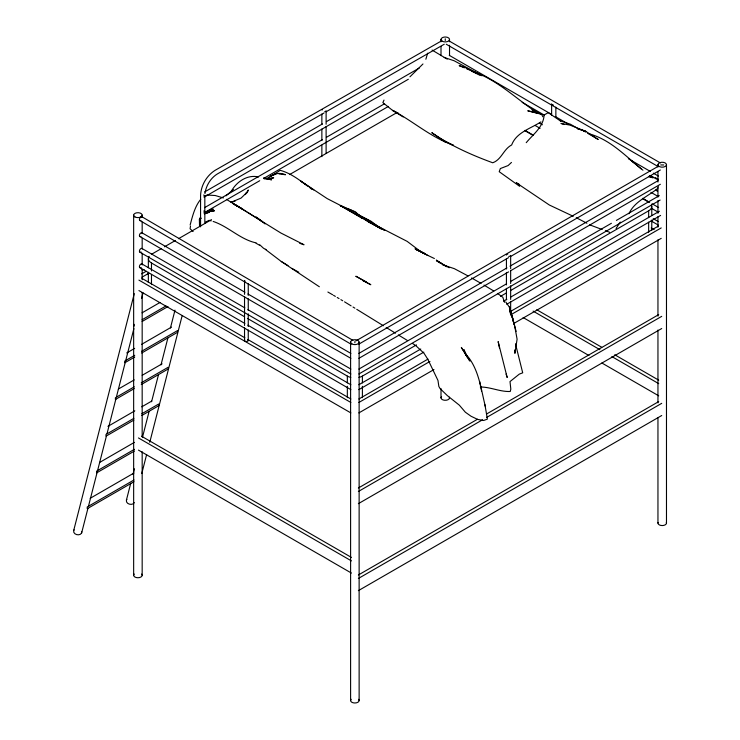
<?xml version="1.0" encoding="UTF-8"?>
<svg xmlns="http://www.w3.org/2000/svg" width="740" height="740" viewBox="0 0 740 740"><rect width="100%" height="100%" fill="white"/><g stroke="black" fill="none" stroke-linecap="round" stroke-linejoin="round"><path stroke-width="1.11" d="M354.876 342.759L354.876 341.593M445.267 40.543L445.267 38.822M204.943 193.593C205.979 185.87 210.549 178.081 217.366 173.946L324.055 112.952M190.504 226.116L190.069 228.762L193.112 231.518M190.143 225.006C192.52 216.126 194.851 206.414 200.771 199.245M134.273 293.651L73.695 530.524C72.724 534.576 79.744 536.454 81.603 533.059L87.894 508.482M81.603 533.059L81.677 531.524M130.712 483.322L126.429 500.074C125.449 504.125 132.478 506.012 134.338 502.617M88.467 506.243L106.468 435.86M107.032 433.621L115.893 398.99M116.467 396.751L133.894 328.597M141.608 298.424L143.042 292.846M132.996 474.377L134.43 468.79M142.431 437.507L148.999 411.81M151.571 401.755L158.434 374.94M161.006 364.885L167.86 338.069M170.431 328.014L175.001 310.134M141.766 473.572L146.622 454.573M149.767 442.279L182.059 316.026M425.87 59.246L427.637 53.188M658.304 186.434L657.666 188.487C647.842 196.424 634.328 201.576 628.945 213.758M200.309 217.403L199.375 219.595L199.523 225.709M383.995 100.067L382.876 102.61L392.487 110.353L403.161 116.948M247.021 192.826L248.39 190.023L245.143 194.555M620.268 222.093L616.068 228.484M147.454 274.512L147.898 273.846M73.695 530.524L74.139 529.859M126.429 500.074L126.873 499.408M245.329 194.555L246.522 192.788L241.092 198.07L231.972 201.909L234.987 201.289L230.723 202.076M526.232 142.672C533.272 134.162 543.447 127.012 544.131 114.959L548.275 112.656L560.568 121.064M409.951 76.821L422.966 63.973M226.015 195.841L232.397 190.226M511.46 162.43L508.14 165.547L500.342 168.563L499.223 171.708L519.628 186.314M200.938 218.18L199.375 219.595L201.03 218.208M233.368 189.486L231.37 191.207C236.541 181.726 247.484 174.251 258.565 176.99M209.957 210.613L211.427 209.374L209.938 210.317L213.324 209.161L208.255 210.78L204.249 213.277M267.066 178.923C271.969 173.993 278.841 171.8 285.474 174.723L279.008 173.946M204.629 191.956L322.455 123.931M326.442 121.628L419.303 68.015M204.767 196.794L408.341 79.263M204.527 207.681L322.4 139.629M326.396 137.326L384.328 103.877M204.869 212.38L259.731 180.708M263.718 178.405L388.407 106.412M151.478 254.31L161.487 248.529M164.483 246.799L175.5 240.445M178.497 238.706L211.529 219.641M289.599 174.566L396.696 112.73M141.682 273.883L146.206 271.275M141.913 277.223L148.842 273.226M142.071 312.817L159.979 302.475M142.126 319.736L166.001 305.953M142.126 321.475L167.989 306.545M126.716 352.962L134.671 348.364M141.636 344.341L171.486 327.108M134.726 355.293L124.783 361.037L124.783 362.776L134.726 357.032M141.692 351.269L177.508 330.595L177.508 332.334L141.692 353.008M118.317 389.083L134.236 379.897M142.2 375.3L162.097 363.812M134.292 386.826L115.394 397.741L115.394 399.48L134.292 388.565M141.257 382.802L168.128 367.29L168.128 369.029L141.257 384.541M107.938 426.36L134.8 410.857M141.766 406.834L151.719 401.089M133.866 418.35L106.005 434.436L106.005 436.175L133.866 420.098M141.821 413.762L158.739 403.994L158.739 405.733L141.821 415.501M99.549 462.491L134.375 442.381M134.43 449.31L96.616 471.139L96.616 472.879L134.43 451.049M355.875 340.927L658.119 166.361M90.16 498.325L133.94 473.045M358.854 344.128L508.593 257.64M510.591 256.493L660.33 170.006M133.996 479.973L87.237 506.974L87.237 508.713L133.996 481.712M358.872 353.415L506.974 267.908M509.98 266.178L658.082 180.662M358.863 358.345L508.611 271.885M510.609 270.729L660.357 184.279M358.863 369.094L506.595 283.799M510.582 281.496L611.407 223.286M616.392 220.409L659.312 195.628M358.872 373.978L660.117 200.059M358.946 377.418A10.656 6.151 0 0 0 362.397 376.087L416.454 344.886M500.527 296.342L506.53 292.874M510.535 290.561L648.656 210.817A10.656 6.151 0 0 0 651.413 204.878M358.863 384.754L420.764 349.021M503.635 301.171L506.845 299.321M510.618 297.138L659.386 211.251M358.863 389.638L423.807 352.138M506.743 304.26L660.607 215.423M358.872 398.999L427.951 359.122M510.036 311.725L658.202 226.181M358.882 402.477L429.959 361.435M511.053 314.62L661.218 227.92M358.882 412.911L433.964 369.565M514.05 323.325L661.218 238.363M358.364 488.012L477.504 419.229M486.513 414.03L658.711 314.611M358.373 491.49L482.517 419.811M486.522 417.499L661.717 316.35M358.373 503.663L661.717 328.532M358.364 574.999L658.711 401.598M358.373 578.476L661.717 403.337M358.373 590.649L661.717 415.519M540.931 121.878C530.589 128.658 516.437 132.284 511.664 144.957C503.422 149.23 501.637 159.6 492.729 162.772C471.482 154.984 450.429 145.613 431.79 132.673L445.563 142.089L453.528 145.364L441.132 139.361L445.563 142.089C426.629 133.672 410.765 119.945 392.487 110.353L398.518 113.294M441.262 41.033L215.155 170.292C206.626 175.63 200.965 185.435 200.568 195.48L200.568 226.838M326.053 111.805L444.259 44.233M205.054 196.091L206.96 195.018L215.229 195.517L223.378 197.941M205.646 222.056L209.161 220.326L211.159 220.881M204.296 213.86L209.429 212.149L205.452 213.601M275.937 174.057L270.396 176.296L276.002 173.438L272.598 175.287L280.164 170.32C290.284 172.994 299.053 179.644 307.322 185.916M270.748 178.608L273.689 177.804L264.189 178.645M660.746 164.937L663.752 164.965M141.988 269.739L144.078 269.601M263.93 178.673L268.093 178.488L264.356 178.442L271.571 179.811L263.699 177.878M256.142 242.877C240.389 239.566 228.364 226.459 213.157 221.436M480.288 387.011C490.435 386.946 500.212 391.941 510.239 391.488L510.822 389.157L510.008 381.581L519.295 374.125L522.708 372.821L515.475 343.804M648.721 176.407L656.186 178.118M539.451 113.599L527.759 110.797L541.625 114.339L542.827 116.781M577.616 128.621L585.923 131.442L598.225 139.508L587.606 133.209M648.73 176.647L653.004 177.878M655.14 178.488L658.35 179.404L655.455 178.118M577.607 128.732L585.923 131.442L570.013 125.115L560.957 123.423L564.111 124.551M560.384 120.935L570.429 124.228L579.133 129.269M444.148 57.433L454.157 60.773L481.99 75.785M442.492 264.735L454.342 268.666L467.911 275.863M299.682 243.293L304.029 244.764L280.895 233.026L226.412 199.328M602.184 229.539L589.697 224.84M605.376 230.704L609.63 232.258M256.077 243.266L259.472 245.199M589.151 133.82C610.768 139.731 626.068 156.639 642.94 170.2M464.406 67.84L459.179 65.647L465.432 67.617L477.966 73.556L466.487 68.718M649.655 175.537L653.522 177.258M232.786 203.528L242.85 209.291L232.924 203.435M541.625 114.339L532.014 109.798L535.621 112.129M573.25 216.293L549.357 205.017L516.279 182.762L519.23 184.325M576.247 217.708L586.894 223.23M422.707 252.969L434.371 258.519M416.019 249.352L424.205 253.339L416.666 249.5M425.694 253.968L415.029 248.732L420.884 251.73L407.148 241.37L373.959 224.294M479.844 75.249L471.704 71.169C496.124 78.958 514.457 97.347 535.214 111.37M416.046 249.482L427.887 255.457M372.942 224.238L377.714 226.671L368.64 220.335L355.801 213.462L371.249 221.362L381.304 228.91L372.914 224.266M346.135 208.532L340.345 205.563L355.44 211.816L362.665 218.596M266.086 249.584L263.588 248.307L259.768 244.801M233.748 204.12L240.75 207.949M367.142 219.817L372.636 223.212L369.649 221.519M298.775 272.218L291.93 268.407M368.261 221.686L371.989 223.748C362.794 219.54 356.097 210.798 346.098 208.319L327.2 198.607L300.662 181.041L313.779 189.958M436.489 260.665L449.18 267.741M374.958 224.904L384.782 230.39L374.505 224.312M471.611 277.963L481.065 283.392M436.489 260.674L441.355 263.44L436.332 260.008M381.304 228.91L340.345 205.563L361.74 218.05M449.254 41.042L660.385 162.939M446.257 44.233L551.67 105.089M552.66 105.663L658.073 166.528M584.508 131.332L581.807 129.778L585.673 132.062M449.263 55.334L551.3 114.247M555.305 116.559L568.311 124.061M628.334 158.721L650.34 171.421M653.346 173.16L658.341 176.046M522.199 102.361L544.187 115.052M539.386 123.034L542.392 124.773M655.538 190.097L657.546 191.253M535.103 125.458L540.098 128.335M650.895 192.308L657.879 196.34M525.03 130.406L533.179 135.115M642.672 198.329L649.655 202.362M652.06 203.75L658.628 207.542M524.743 130.582L532.745 135.198M642.662 198.662L648.656 202.122M651.376 208.236L658.378 212.278M653.216 218.67L658.221 221.556M651.209 220.992L658.202 225.025M651.209 227.948L654.206 229.678M536.759 309.746L601.74 347.264M614.737 354.765L658.72 380.166M533.105 311.114L599.899 349.678M611.86 356.588L658.72 383.635M523.134 317.534L588.929 355.524M601.888 363.007L658.72 395.817M327.875 292.022L332.602 294.751M141.997 232.822L244.931 292.254M247.928 293.983L350.871 353.415M139.86 236.513L350.871 358.336M141.876 248.427L244.875 307.896M247.872 309.625L350.871 369.084M139.98 252.229L350.871 373.987M149.166 256.308A10.656 6.151 0 0 0 151.478 263.005L244.413 316.664M247.41 318.394L347.338 376.087A10.656 6.151 0 0 0 350.788 377.418M141.932 278.37L244.903 337.819M247.9 339.558L350.871 399.008M138.917 280.108L350.853 402.477M138.917 290.552L350.853 412.911M141.479 436.202L351.435 557.414M138.463 437.941L351.417 560.892M138.463 450.114L351.417 573.065M141.849 263.893L244.857 323.454M247.854 325.184L350.871 384.754M139.731 267.547L350.871 389.629M483.997 285.094L493.756 290.996M141.997 216.802L352.887 340.345M139.86 220.492L244.329 281.7M245.319 282.282L350.88 344.1M432.086 50.07L447.238 59.135M288.017 265.595L281.274 261.488L265.346 249.371M437.358 261.22L446.59 266.714M333.518 295.297L335.359 296.389M337.2 297.48L339.031 298.572M340.872 299.663L342.713 300.755M247.641 212.297L262.571 221.806L256.17 217.051L265.05 223.915M398.351 334.952L407.028 340.243M344.544 301.846L351.13 305.879M353.017 307.026L354.895 308.182M356.772 309.339L383.403 325.748M386.188 327.469L395.465 333.185M235.496 204.749L246.744 211.76M412.606 343.536L414.909 345.034M497.456 293.401L502.83 297.286L504.523 302.29M319.347 286.759L281.274 261.488M310.069 187.96L311.901 189.329M415.677 345.534L423.992 353.248L427.868 359.372L437.969 380.462L438.866 386.493L440.106 388.602L447.228 395.502L459.327 405.168L465.349 412.208L471.056 416.25L477.633 419.404L483.683 420.486L487.382 419.118L484.941 404.725M633.884 162.754L631.137 160.46L641.145 168.85M505.744 301.939L509.481 307.294L511.192 312.807M469.401 360.371L461.335 347.449L467.033 356.273L464.6 352.841C478.919 367.429 480.658 388.315 485.505 407.028M469.946 361.194L466.117 354.793L467.597 357.577L464.036 349.743L464.85 352.98M506.086 374.042L507.178 377.502L498.14 341.593L499.472 347.92M510.369 312.752L509.481 307.294L514.365 324.786L509.481 307.294L510.693 315.175M509.481 307.294L516.141 331.4M512.395 316.859L513.588 322.344M481.574 390.988L479.687 381.507M514.633 325.674L517.094 339.188L514.91 353.359L514.652 349.992M666.481 164.715A4.264 2.461 0 0 1 660.089 166.852A4.264 2.461 0 0 1 660.089 162.587A4.264 2.461 0 0 1 666.481 164.715L666.481 523.097M657.952 164.715L657.952 167.027M657.952 171.652L657.952 182.059M657.952 187.84L657.952 197.09M657.952 200.559L657.952 213.268M657.952 216.737L657.952 227.143M657.952 239.862L657.952 316.156M657.952 330.031L657.952 402.865M657.952 417.897L657.952 523.097M651.774 206.469L651.774 215.544M651.774 220.085L651.774 230.297M648.656 210.817L648.656 217.625M648.656 222.167L648.656 232.379M555.86 107.106L555.86 117.346M551.624 103.961L551.624 115.338M510.655 256.225L510.655 268.722M510.655 270.997L510.655 283.494M510.655 285.769L510.655 299.404M510.655 301.68L510.655 313.039M506.428 258.796L506.428 269.018M506.428 272.431L506.428 284.928M506.428 288.341L506.428 299.709M449.522 39.46L449.522 41.773M449.522 45.242L449.522 55.648M441.003 39.46L441.003 41.773M441.003 46.398L441.003 55.648M441.003 388.593L441.003 397.833M362.397 376.087L362.397 382.894M362.397 386.299L362.397 397.648M359.131 342.167L359.131 700.54M350.603 342.167L350.603 700.54M347.338 376.087L347.338 382.894M347.338 386.299L347.338 397.648M326.109 111.583L326.109 124.237M326.109 126.54L326.109 153.004M321.863 114.09L321.863 124.45M321.863 129.047L321.863 140.554M321.863 145.16L321.863 156.667M248.252 283.836L248.252 295.371M248.252 298.831L248.252 310.365M248.252 313.825L248.252 326.516M248.252 329.975L248.252 340.363M244.533 280.506L244.533 294.344M244.533 296.657L244.533 325.489M244.533 327.802L244.533 340.493M204.832 195.573L204.832 211.196M204.832 212.315L204.832 223.499M151.478 263.005L151.478 270.951M151.478 274.355L151.478 284.567M148.352 258.658L148.352 267.732M148.352 272.274L148.352 282.486M142.172 215.164L142.172 217.477M142.172 222.093L142.172 233.637M142.172 238.252L142.172 248.64M142.172 253.256L142.172 264.8M142.172 269.416L142.172 279.803M142.172 292.504L142.172 436.776M142.172 451.779L142.172 575.285M134.162 324.333L134.162 326.072M133.653 215.164L133.653 575.285M141.127 267.408A2.127 1.23 -60 0 1 139.435 266.89A2.127 1.23 -60 0 1 140.73 264.189A2.127 1.23 -60 0 1 142.422 264.716M247.623 339.623A1.859 1.073 0 0 1 247.891 341.066A1.859 1.073 0 0 1 245.421 341.344A1.859 1.073 0 0 1 244.727 339.947M449.384 397.204A4.264 2.461 0 0 1 444.712 400.275A4.264 2.461 0 0 1 441.577 396.603M666.333 522.459A4.264 2.461 0 0 1 662.217 525.557A4.264 2.461 0 0 1 658.101 522.459M203.768 194.916A2.127 1.23 60 0 1 204.009 197.154M141.608 574.055A4.264 2.461 0 0 1 137.917 577.746A4.264 2.461 0 0 1 134.227 574.055M358.558 699.309A4.264 2.461 0 0 1 354.867 703A4.264 2.461 0 0 1 351.176 699.309M245.162 281.246A1.859 1.073 0 0 1 244.625 280.775M140.933 236.412A2.127 1.23 -60 0 1 139.425 235.69A2.127 1.23 -60 0 1 140.665 233.109A2.127 1.23 -60 0 1 142.385 233.378M141.081 251.97A2.127 1.23 -60 0 1 139.453 251.507A2.127 1.23 -60 0 1 140.517 248.89A2.127 1.23 -60 0 1 142.339 248.899M140.924 220.372A2.127 1.221 -59.6 0 1 139.425 219.669A2.127 1.221 -59.6 0 1 140.674 217.097A2.127 1.221 -59.6 0 1 142.385 217.347M203.916 210.872A2.127 1.23 60 0 1 204.074 212.685M326.081 110.75A2.127 1.23 0 0 1 324.703 111.694M322.057 110.01A2.127 1.23 0 0 1 322.353 109.742M553.409 105.043A2.127 1.23 0 0 1 551.753 104.275M510.655 255.402A2.127 1.23 0 0 1 508.805 256.456M506.428 255.06A2.127 1.23 0 0 1 506.585 254.754M507.261 254.255A2.127 1.23 0 0 1 507.742 254.097M207.385 211.825L206.035 212.186L214.489 210.761L207.385 211.825M364.311 281.265L362.822 280.497L370.823 284.724L364.311 281.265M365.967 281.82L355.959 276.307L365.967 281.82M442.252 41.2A4.264 2.461 0 0 0 449.384 40.099A4.264 2.461 0 0 0 444.157 37.083A4.264 2.461 0 0 0 442.252 41.2M134.902 216.903A4.264 2.461 0 0 0 142.034 215.803A4.264 2.461 0 0 0 136.817 212.787A4.264 2.461 0 0 0 134.902 216.903M351.851 343.906A4.264 2.461 0 0 0 358.983 342.796A4.264 2.461 0 0 0 353.766 339.789A4.264 2.461 0 0 0 351.851 343.906"/></g></svg>
